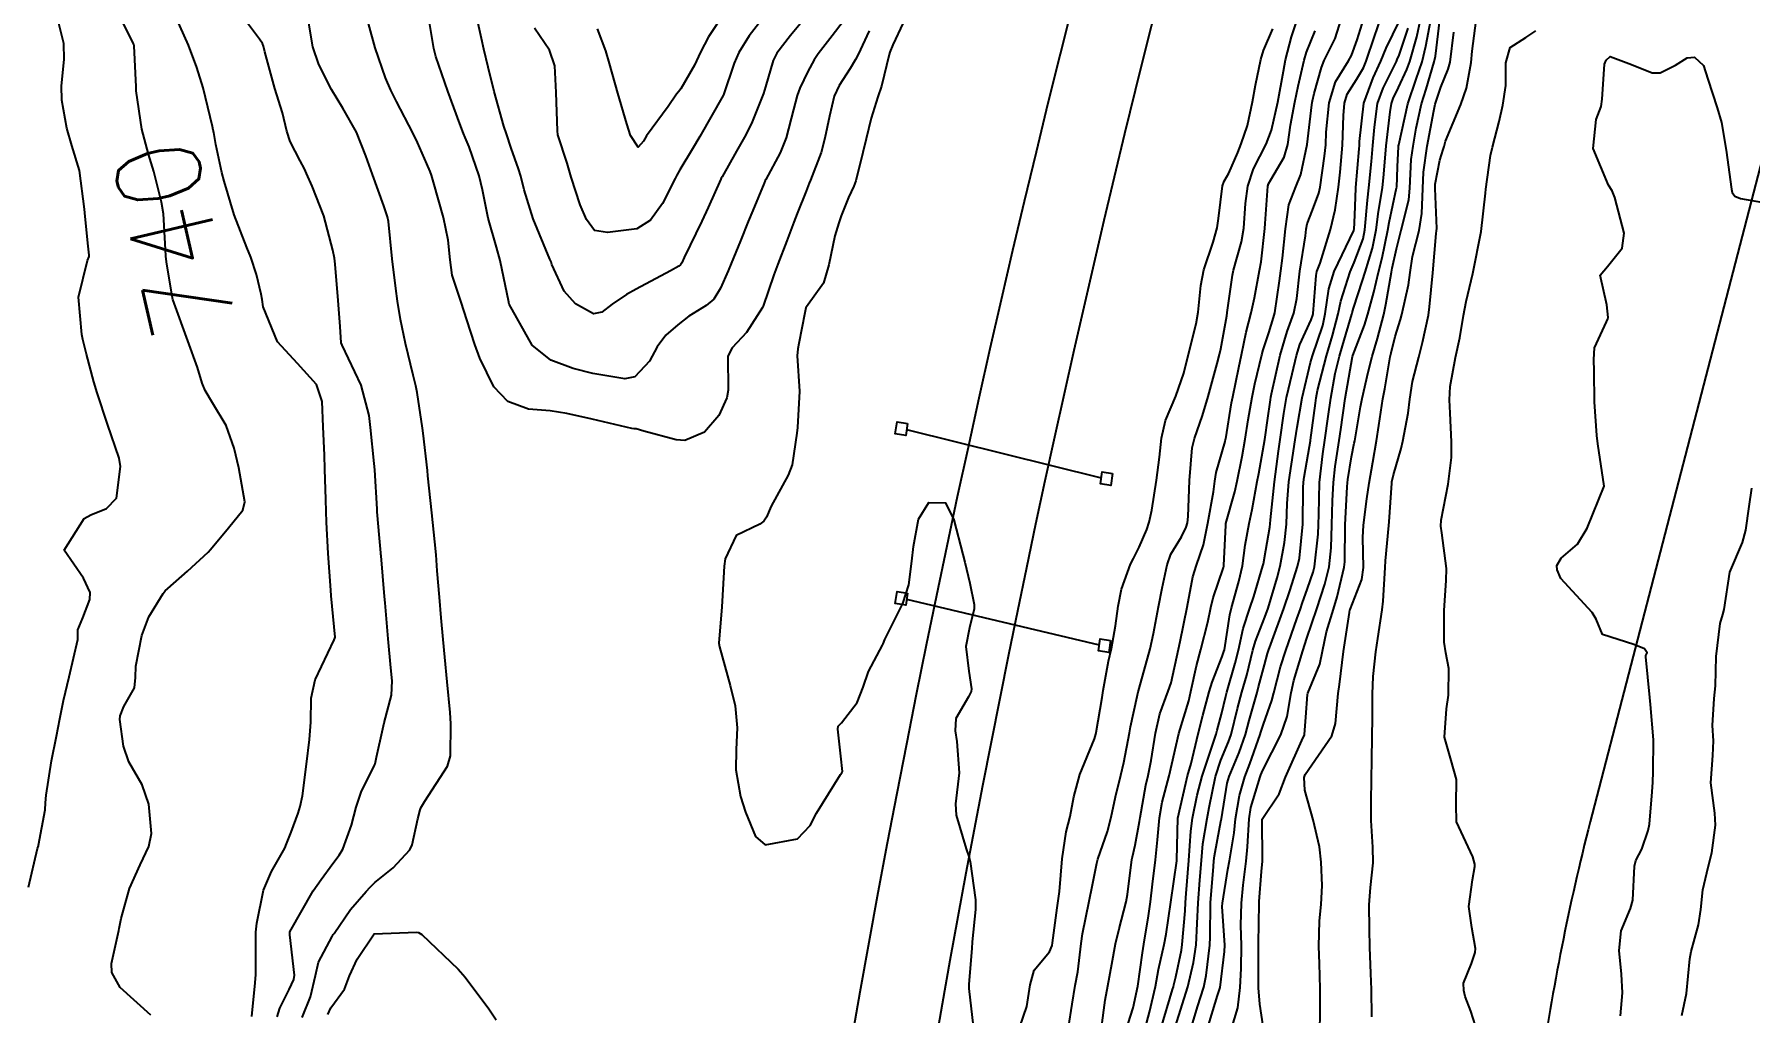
# Model space of a CAD drawing. Header units: metres. Extents: x 318500 to 325275, y 7408834 to 7428799.
# Drawn here: x 319925.1 to 320006.4, y 7411658 to 7411704.4 of the extents above; entities that cross this region are included whole.
import ezdxf
from ezdxf.enums import TextEntityAlignment as Align

# ---------------------------------------------------------------- set-up
doc = ezdxf.new("R2010")
doc.units = ezdxf.units.M
doc.header["$MEASUREMENT"] = 0
for name, color, linetype in [('Cotas', 45, 'Continuous'), ('Curvas de Nivel 1m', 11, 'Continuous'), ('Curvas de Nivel 5m', 15, 'Continuous'), ('Linha Férrea', 20, 'Continuous'), ('Pórticos', 45, 'Continuous'), ('Vias Secundárias', 230, 'Continuous')]:
    doc.layers.add(name, color=color, linetype=linetype)
doc.styles.add('Style-STANDARD', font='STANDARD.shx')

msp = doc.modelspace()

# ---------------------------------------------------------------- linework, layer by layer
at = {"layer": 'Curvas de Nivel 1m', "flags": 128}
for points, elevation in [([(319924.797, 7411663.986), (319925.228, 7411665.817), (319925.263, 7411665.946), (319925.269, 7411665.979), (319925.578, 7411667.652), (319925.604, 7411667.975), (319925.627, 7411668.338), (319925.88, 7411669.971), (319926.123, 7411671.142), (319926.285, 7411671.965), (319926.455, 7411672.831), (319926.715, 7411673.959), (319927.129, 7411675.725), (319927.14, 7411675.953), (319927.137, 7411676.18), (319927.372, 7411676.75), (319927.706, 7411677.626), (319927.719, 7411677.947), (319927.4, 7411678.636), (319926.486, 7411679.964), (319927.435, 7411681.455), (319927.75, 7411681.633), (319928.484, 7411681.94), (319928.958, 7411682.424), (319929.155, 7411683.933), (319929.091, 7411684.318), (319928.545, 7411685.94), (319928.042, 7411687.417), (319927.888, 7411687.946), (319927.539, 7411689.246), (319927.372, 7411689.953), (319927.322, 7411690.185), (319927.166, 7411691.956), (319927.597, 7411693.692), (319927.671, 7411693.877), (319927.676, 7411693.949), (319927.608, 7411694.516), (319927.469, 7411695.952), (319927.456, 7411696.129), (319927.208, 7411697.957), (319926.85, 7411699.14), (319926.615, 7411699.966), (319926.382, 7411701.287), (319926.351, 7411701.974), (319926.484, 7411703.217), (319926.472, 7411703.973), (319926.044, 7411705.69)], 739), ([(319935.381, 7411657.846), (319935.537, 7411659.451), (319935.563, 7411659.844), (319935.571, 7411661.448), (319935.572, 7411661.844), (319935.621, 7411662.28), (319935.938, 7411663.839), (319936.317, 7411664.73), (319936.939, 7411665.824), (319937.027, 7411666.029), (319937.242, 7411666.593), (319937.58, 7411667.49), (319937.671, 7411667.814), (319937.772, 7411668.319), (319937.968, 7411669.81), (319938.117, 7411670.988), (319938.172, 7411671.807), (319938.189, 7411672.945), (319938.373, 7411673.805), (319939.275, 7411675.707), (319939.316, 7411675.791), (319939.322, 7411675.829), (319939.145, 7411677.794), (319939.124, 7411678.065), (319938.993, 7411679.796), (319938.922, 7411681.285), (319938.904, 7411681.798), (319938.879, 7411682.368), (319938.841, 7411683.799), (319938.821, 7411684.459), (319938.762, 7411685.801), (319938.713, 7411687.003), (319938.435, 7411687.806), (319937.535, 7411688.805), (319936.598, 7411689.834), (319935.917, 7411691.503), (319935.864, 7411691.846), (319935.826, 7411692.09), (319935.592, 7411693.021), (319935.332, 7411693.853), (319935.149, 7411694.313), (319934.539, 7411695.861), (319934.062, 7411697.457), (319933.952, 7411697.867), (319933.673, 7411699.187), (319933.573, 7411699.765), (319933.552, 7411699.872), (319933.513, 7411700.042), (319933.066, 7411701.886), (319932.777, 7411702.837), (319932.37, 7411703.894), (319931.754, 7411705.277)], 741), ([(319937.764, 7411657.81), (319938.153, 7411658.786), (319938.395, 7411659.801), (319938.531, 7411660.428), (319939.178, 7411661.643), (319939.238, 7411661.731), (319939.275, 7411661.789), (319940.047, 7411662.925), (319940.791, 7411663.774), (319940.988, 7411663.988), (319941.207, 7411664.209), (319942.073, 7411664.901), (319942.861, 7411665.746), (319942.982, 7411665.995), (319943.252, 7411667.217), (319943.35, 7411667.648), (319943.387, 7411667.738), (319943.584, 7411668.056), (319944.648, 7411669.719), (319944.795, 7411670.21), (319944.806, 7411671.718), (319944.772, 7411672.265), (319944.634, 7411673.721), (319944.523, 7411674.893), (319944.438, 7411675.724), (319944.344, 7411676.757), (319944.264, 7411677.727), (319944.163, 7411678.974), (319944.107, 7411679.73), (319944.057, 7411680.361), (319943.913, 7411681.733), (319943.722, 7411683.48), (319943.696, 7411683.737), (319943.496, 7411685.5), (319943.469, 7411685.74), (319943.209, 7411687.437), (319943.144, 7411687.746), (319943.016, 7411688.259), (319942.653, 7411689.753), (319942.423, 7411690.902), (319942.278, 7411691.76), (319942.195, 7411692.37), (319942.03, 7411693.764), (319941.851, 7411695.542), (319941.811, 7411695.767), (319941.638, 7411696.287), (319941.093, 7411697.776), (319940.786, 7411698.661), (319940.337, 7411699.783), (319939.697, 7411700.909), (319939.158, 7411701.806), (319938.557, 7411702.983), (319938.272, 7411703.815), (319937.965, 7411705.61)], 743), ([(319961.769, 7411705.405), (319960.909, 7411704.356), (319960.263, 7411703.522), (319960.084, 7411703.175), (319959.716, 7411701.927), (319959.627, 7411701.616), (319959.597, 7411701.531), (319959.051, 7411700.181), (319958.732, 7411699.54), (319958.35, 7411698.873), (319957.662, 7411697.664), (319957.62, 7411697.591), (319957.599, 7411697.551), (319956.998, 7411696.201), (319956.695, 7411695.564), (319955.868, 7411693.831), (319955.752, 7411693.578), (319955.696, 7411693.492), (319955.608, 7411693.423), (319955.225, 7411693.206), (319953.587, 7411692.33), (319953.126, 7411692.074), (319952.452, 7411691.621), (319951.96, 7411691.24), (319951.573, 7411691.17), (319950.711, 7411691.643), (319950.177, 7411692.242), (319949.598, 7411693.509), (319949.561, 7411693.622), (319949.548, 7411693.661), (319949.507, 7411693.756), (319948.708, 7411695.674), (319948.285, 7411697.046), (319948.123, 7411697.683), (319948.015, 7411698.036), (319947.673, 7411699.02), (319947.44, 7411699.692), (319947.325, 7411700.054), (319946.858, 7411701.699), (319946.576, 7411702.858), (319946.379, 7411703.71), (319946.256, 7411704.223), (319945.926, 7411705.718)], 746), ([(319959.768, 7411705.406), (319958.944, 7411704.35), (319958.454, 7411703.549), (319958.241, 7411703.043), (319957.726, 7411701.55), (319957.71, 7411701.517), (319956.604, 7411699.566), (319956.267, 7411698.985), (319955.666, 7411697.983), (319955.515, 7411697.73), (319955.438, 7411697.583), (319954.836, 7411696.399), (319954.267, 7411695.6), (319953.624, 7411695.192), (319952.226, 7411695.018), (319951.622, 7411695.116), (319951.233, 7411695.636), (319950.943, 7411696.338), (319950.517, 7411697.647), (319950.321, 7411698.305), (319949.883, 7411699.657), (319949.857, 7411699.832), (319949.807, 7411701.659), (319949.729, 7411702.918), (319949.486, 7411703.664), (319948.778, 7411704.702)], 747), ([(319957.768, 7411705.419), (319957.024, 7411704.295), (319956.637, 7411703.571), (319956.348, 7411702.953), (319955.714, 7411701.835), (319955.6, 7411701.694), (319955.508, 7411701.583), (319955.106, 7411700.991), (319954.082, 7411699.604), (319953.937, 7411699.355), (319953.682, 7411699.069), (319953.319, 7411699.614), (319953.141, 7411700.17), (319952.717, 7411701.62), (319952.335, 7411703.027), (319952.155, 7411703.634), (319951.756, 7411704.682)], 748), ([(319936.571, 7411657.828), (319936.705, 7411658.248), (319937.14, 7411659.125), (319937.362, 7411659.601), (319937.393, 7411659.816), (319937.178, 7411661.72), (319937.172, 7411661.82), (319937.18, 7411661.864), (319938.287, 7411663.804), (319938.657, 7411664.349), (319939.22, 7411665.097), (319939.519, 7411665.494), (319939.694, 7411665.785), (319940.101, 7411666.928), (319940.329, 7411667.779), (319940.562, 7411668.482), (319941.198, 7411669.771), (319941.223, 7411669.829), (319941.286, 7411670.138), (319941.58, 7411671.492), (319941.656, 7411671.765), (319942.001, 7411673.089), (319942.024, 7411673.76), (319941.966, 7411674.38), (319941.845, 7411675.763), (319941.696, 7411677.455), (319941.669, 7411677.766), (319941.505, 7411679.683), (319941.495, 7411679.769), (319941.491, 7411679.839), (319941.428, 7411680.533), (319941.325, 7411681.771), (319941.315, 7411681.898), (319941.211, 7411683.773), (319941.181, 7411684.066), (319940.998, 7411685.775), (319940.936, 7411686.346), (319940.554, 7411687.78), (319939.661, 7411689.676), (319939.618, 7411689.789), (319939.562, 7411690.565), (319939.474, 7411691.792), (319939.326, 7411693.523), (319939.293, 7411693.795), (319939.216, 7411694.186), (319938.787, 7411695.803), (319938.242, 7411697.221), (319937.975, 7411697.815), (319937.878, 7411698.033), (319937.666, 7411698.423), (319937.187, 7411699.339), (319937.04, 7411699.83), (319936.826, 7411700.7), (319936.476, 7411701.839), (319935.992, 7411703.591), (319935.925, 7411703.847), (319935.876, 7411703.982), (319935.743, 7411704.184), (319935.026, 7411705.134)], 742), ([(319964.636, 7411704.587), (319964.115, 7411703.466), (319963.988, 7411703.216), (319963.73, 7411702.794), (319963.204, 7411701.992), (319962.977, 7411701.481), (319962.747, 7411700.531), (319962.532, 7411699.487), (319962.354, 7411698.815), (319961.85, 7411697.497), (319961.793, 7411697.363), (319961.652, 7411696.985), (319961.228, 7411695.914), (319961.068, 7411695.508), (319960.731, 7411694.623), (319960.307, 7411693.52), (319960.113, 7411693.011), (319959.603, 7411691.53), (319959.596, 7411691.514), (319959.579, 7411691.47), (319958.824, 7411690.275), (319958.137, 7411689.544), (319957.941, 7411689.151), (319957.956, 7411687.546), (319957.888, 7411687.183), (319957.512, 7411686.343), (319956.824, 7411685.56), (319955.905, 7411685.163), (319955.494, 7411685.19), (319953.96, 7411685.603), (319953.597, 7411685.705), (319953.501, 7411685.71), (319953.386, 7411685.726), (319951.505, 7411686.17), (319950.304, 7411686.444), (319949.509, 7411686.558), (319948.486, 7411686.651), (319947.513, 7411687.003), (319946.847, 7411687.697), (319946.181, 7411689.063), (319945.944, 7411689.706), (319945.568, 7411690.88), (319945.295, 7411691.714), (319944.874, 7411693.002), (319944.769, 7411693.722), (319944.683, 7411694.655), (319944.454, 7411695.728), (319943.986, 7411697.404), (319943.891, 7411697.737), (319943.831, 7411697.907), (319943.665, 7411698.282), (319943.222, 7411699.293), (319943.01, 7411699.75), (319942.229, 7411701.235), (319941.962, 7411701.766), (319941.719, 7411702.357), (319941.221, 7411703.778), (319940.901, 7411704.932)], 744), ([(319966.247, 7411704.959), (319965.747, 7411703.917), (319965.616, 7411703.577), (319965.584, 7411703.452), (319965.213, 7411701.96), (319965.049, 7411701.457), (319964.725, 7411700.435), (319964.483, 7411699.462), (319964.339, 7411698.805), (319964.005, 7411697.467), (319963.908, 7411697.216), (319963.648, 7411696.68), (319963.307, 7411695.803), (319963.193, 7411695.477), (319963.002, 7411694.858), (319962.725, 7411693.483), (319962.468, 7411692.616), (319961.663, 7411691.499), (319961.626, 7411691.452), (319961.576, 7411691.215), (319961.296, 7411689.762), (319961.246, 7411689.505), (319961.22, 7411689.178), (319961.33, 7411687.503), (319961.236, 7411685.772), (319961.204, 7411685.504), (319960.978, 7411684.007), (319960.795, 7411683.51), (319959.983, 7411682.05), (319959.76, 7411681.525), (319959.648, 7411681.326), (319959.445, 7411681.197), (319958.325, 7411680.647), (319957.811, 7411679.546), (319957.766, 7411679.195), (319957.662, 7411677.547), (319957.656, 7411677.278), (319957.511, 7411675.548), (319957.537, 7411675.37), (319958.047, 7411673.543), (319958.288, 7411672.578), (319958.376, 7411671.539), (319958.326, 7411670.509), (319958.306, 7411669.54), (319958.529, 7411668.276), (319958.775, 7411667.535), (319959.243, 7411666.376), (319959.707, 7411665.993), (319961.242, 7411666.267), (319961.831, 7411666.912), (319962.14, 7411667.487), (319963.279, 7411669.324), (319963.344, 7411669.405), (319963.365, 7411669.469), (319963.291, 7411670.196), (319963.142, 7411671.473), (319963.17, 7411671.614), (319963.315, 7411671.775), (319964.059, 7411672.733), (319964.346, 7411673.46), (319964.608, 7411674.201), (319965.262, 7411675.451), (319965.298, 7411675.524), (319965.373, 7411675.72), (319966.225, 7411677.437), (319966.518, 7411678.319), (319966.662, 7411679.431), (319966.726, 7411680.135), (319966.968, 7411681.427), (319967.458, 7411682.222), (319968.25, 7411682.2), (319968.652, 7411681.402), (319969.068, 7411679.753), (319969.162, 7411679.394), (319969.405, 7411678.394), (319969.602, 7411677.388), (319969.602, 7411677.174), (319969.379, 7411676.272), (319969.216, 7411675.392), (319969.352, 7411674.216), (319969.477, 7411673.389), (319969.465, 7411673.262), (319969.334, 7411673.001), (319968.741, 7411671.976), (319968.702, 7411671.399), (319968.787, 7411670.88), (319968.902, 7411669.396), (319968.731, 7411667.935), (319968.749, 7411667.398), (319969.236, 7411665.806), (319969.377, 7411665.389), (319969.42, 7411665.196), (319969.678, 7411663.385), (319969.668, 7411662.92), (319969.519, 7411661.387), (319969.49, 7411661.072), (319969.353, 7411659.388), (319969.355, 7411659.181), (319969.565, 7411657.386)], 743), ([(319971.777, 7411657.36), (319972.105, 7411658.321), (319972.268, 7411659.353), (319972.457, 7411660.054), (319973.174, 7411660.913), (319973.298, 7411661.218), (319973.315, 7411661.338), (319973.537, 7411663.003), (319973.588, 7411663.334), (319973.654, 7411663.773), (319973.771, 7411665.332), (319973.974, 7411666.604), (319974.151, 7411667.327), (319974.335, 7411668.263), (319974.62, 7411669.32), (319975.307, 7411671.011), (319975.376, 7411671.243), (319975.39, 7411671.309), (319975.671, 7411672.97), (319975.725, 7411673.306), (319975.975, 7411674.69), (319976.109, 7411675.303), (319976.308, 7411676.373), (319976.425, 7411677.3), (319976.584, 7411678.116), (319977.012, 7411679.294), (319977.151, 7411679.566), (319977.432, 7411680.103), (319977.788, 7411680.942), (319977.902, 7411681.283), (319978.024, 7411681.85), (319978.255, 7411683.278), (319978.387, 7411684.376), (319978.479, 7411685.275), (319978.68, 7411686.104), (319979.158, 7411687.266), (319979.541, 7411688.348), (319979.771, 7411689.257), (319980.13, 7411690.693), (319980.221, 7411691.25), (319980.343, 7411692.505), (319980.496, 7411693.247), (319980.939, 7411694.556), (319981.121, 7411695.238), (319981.185, 7411695.689), (319981.378, 7411697.234), (319981.449, 7411697.448), (319981.669, 7411697.84), (319982.096, 7411698.814), (319982.267, 7411699.224), (319982.562, 7411700.085), (319982.794, 7411701.219), (319982.932, 7411702.008), (319983.197, 7411703.215), (319983.32, 7411703.643), (319983.762, 7411704.671)], 743), ([(319974.082, 7411657.326), (319974.25, 7411658.432), (319974.399, 7411659.321), (319974.515, 7411659.964), (319974.672, 7411661.318), (319974.741, 7411661.763), (319975.061, 7411663.312), (319975.218, 7411664.085), (319975.414, 7411665.123), (319975.464, 7411665.308), (319975.926, 7411666.627), (319976.107, 7411667.302), (319976.304, 7411668.271), (319976.556, 7411669.297), (319976.694, 7411669.898), (319976.961, 7411671.293), (319977.019, 7411671.588), (319977.336, 7411673.019), (319977.384, 7411673.244), (319977.395, 7411673.289), (319977.824, 7411674.822), (319977.946, 7411675.281), (319978.104, 7411676.006), (319978.345, 7411677.276), (319978.522, 7411678.155), (319978.75, 7411679.27), (319978.932, 7411679.762), (319979.44, 7411680.589), (319979.66, 7411681.043), (319979.712, 7411681.256), (319979.746, 7411681.548), (319979.805, 7411683.255), (319979.935, 7411684.812), (319980.042, 7411685.252), (319980.423, 7411686.339), (319980.69, 7411687.243), (319981.124, 7411688.814), (319981.232, 7411689.235), (319981.29, 7411689.498), (319981.578, 7411691.073), (319981.597, 7411691.212), (319981.603, 7411691.23), (319981.843, 7411692.991), (319981.897, 7411693.227), (319982.273, 7411694.574), (319982.38, 7411695.223), (319982.468, 7411696.402), (319982.574, 7411697.221), (319982.852, 7411698.039), (319983.448, 7411699.212), (319983.697, 7411699.868), (319983.999, 7411701.206), (319984.265, 7411702.669), (319984.369, 7411703.201), (319984.65, 7411704.303), (319984.946, 7411705.192)], 744), ([(319976.907, 7411657.517), (319977.14, 7411658.264), (319977.361, 7411659.287), (319977.588, 7411660.87), (319977.651, 7411661.283), (319977.865, 7411662.615), (319977.961, 7411663.279), (319978.066, 7411664.125), (319978.198, 7411665.275), (319978.3, 7411666.218), (319978.395, 7411667.273), (319978.524, 7411668.019), (319978.854, 7411669.267), (319979.31, 7411671.26), (319979.774, 7411672.813), (319979.88, 7411673.252), (319980.137, 7411674.47), (319980.351, 7411675.245), (319980.688, 7411676.545), (319980.826, 7411677.238), (319980.938, 7411677.696), (319981.419, 7411679.134), (319981.442, 7411679.207), (319981.444, 7411679.23), (319981.529, 7411681.149), (319981.539, 7411681.229), (319981.967, 7411682.723), (319982.078, 7411683.224), (319982.303, 7411684.407), (319982.451, 7411685.22), (319982.599, 7411686.133), (319982.785, 7411687.217), (319982.912, 7411687.841), (319983.241, 7411689.213), (319983.306, 7411689.46), (319983.566, 7411690.259), (319983.798, 7411690.986), (319983.852, 7411691.206), (319984.083, 7411692.723), (319984.141, 7411693.202), (319984.222, 7411693.807), (319984.359, 7411695.199), (319984.519, 7411696.325), (319984.845, 7411697.192), (319985.089, 7411697.769), (319985.394, 7411699.184), (319985.603, 7411701.076), (319985.62, 7411701.181), (319985.636, 7411701.256), (319985.716, 7411701.607), (319986.063, 7411702.847), (319986.2, 7411703.173), (319986.71, 7411704.211), (319987.016, 7411705.161)], 746), ([(319977.711, 7411657.281), (319977.923, 7411658.063), (319978.196, 7411659.274), (319978.35, 7411660.084), (319978.615, 7411661.268), (319978.707, 7411661.748), (319978.92, 7411663.264), (319979.207, 7411665.238), (319979.21, 7411665.26), (319979.211, 7411665.279), (319979.26, 7411667.26), (319979.634, 7411668.906), (319979.724, 7411669.253), (319979.894, 7411669.849), (319980.222, 7411671.246), (319980.447, 7411672.119), (319980.743, 7411673.239), (319980.88, 7411673.704), (319981.365, 7411674.918), (319981.446, 7411675.152), (319981.463, 7411675.229), (319981.727, 7411676.886), (319981.804, 7411677.226), (319982.157, 7411678.474), (319982.318, 7411679.221), (319982.455, 7411680.2), (319982.636, 7411681.218), (319982.787, 7411681.886), (319983.021, 7411683.214), (319983.092, 7411683.598), (319983.38, 7411685.211), (319983.397, 7411685.316), (319983.513, 7411686.106), (319983.644, 7411687.092), (319983.664, 7411687.208), (319983.701, 7411687.376), (319984.109, 7411689.202), (319984.441, 7411690.323), (319984.749, 7411691.192), (319984.897, 7411691.884), (319985.044, 7411693.188), (319985.305, 7411694.863), (319985.344, 7411695.184), (319985.392, 7411695.426), (319985.643, 7411696.079), (319985.941, 7411696.89), (319986.001, 7411697.175), (319986.215, 7411698.639), (319986.269, 7411699.171), (319986.295, 7411699.77), (319986.425, 7411701.169), (319986.725, 7411702.165), (319987.339, 7411703.156), (319987.488, 7411703.409), (319987.755, 7411704.157), (319987.994, 7411704.92)], 747), ([(319978.455, 7411657.27), (319979.012, 7411659.126), (319979.047, 7411659.262), (319979.065, 7411659.347), (319979.157, 7411659.73), (319979.431, 7411661.002), (319979.467, 7411661.256), (319979.599, 7411662.859), (319979.621, 7411663.254), (319979.65, 7411663.689), (319979.777, 7411665.252), (319979.868, 7411666.634), (319979.955, 7411667.25), (319980.183, 7411668.34), (319980.412, 7411669.243), (319980.969, 7411670.897), (319981.071, 7411671.234), (319981.12, 7411671.426), (319981.324, 7411672.182), (319981.531, 7411673.034), (319981.584, 7411673.228), (319981.984, 7411674.6), (319982.129, 7411675.222), (319982.359, 7411676.242), (319982.677, 7411677.217), (319982.858, 7411677.755), (319983.293, 7411679.211), (319983.32, 7411679.313), (319983.431, 7411679.958), (319983.613, 7411681.042), (319983.628, 7411681.207), (319983.644, 7411681.399), (319983.84, 7411683.204), (319984.034, 7411684.66), (319984.113, 7411685.201), (319984.282, 7411686.435), (319984.414, 7411687.197), (319984.672, 7411688.324), (319984.875, 7411689.19), (319985.042, 7411689.704), (319985.575, 7411690.878), (319985.663, 7411691.095), (319985.677, 7411691.179), (319985.807, 7411692.977), (319985.853, 7411693.176), (319986.01, 7411693.57), (319986.493, 7411695.167), (319986.719, 7411696.089), (319986.87, 7411697.162), (319986.949, 7411697.883), (319987.06, 7411699.159), (319987.105, 7411700.56), (319987.153, 7411701.158), (319987.289, 7411701.583), (319987.727, 7411702.277), (319988.056, 7411702.826), (319988.189, 7411703.146), (319988.582, 7411704.317), (319988.862, 7411705.139)], 748), ([(319979.131, 7411657.348), (319979.74, 7411659.251), (319980.008, 7411660.406), (319980.122, 7411661.246), (319980.183, 7411662.258), (319980.215, 7411663.245), (319980.296, 7411664.319), (319980.374, 7411665.243), (319980.447, 7411666.037), (319980.646, 7411667.239), (319980.745, 7411667.761), (319981.046, 7411669.234), (319981.298, 7411670), (319981.665, 7411670.868), (319981.786, 7411671.225), (319982.094, 7411672.456), (319982.299, 7411673.22), (319982.532, 7411674.038), (319982.819, 7411675.216), (319982.942, 7411675.647), (319983.386, 7411676.78), (319983.544, 7411677.208), (319983.961, 7411678.652), (319984.107, 7411679.2), (319984.318, 7411680.316), (319984.402, 7411681.196), (319984.444, 7411682.179), (319984.523, 7411683.194), (319984.643, 7411684.032), (319984.825, 7411685.19), (319984.915, 7411685.783), (319985.156, 7411687.186), (319985.547, 7411688.849), (319985.644, 7411689.179), (319986.125, 7411690.618), (319986.248, 7411691.17), (319986.421, 7411692.344), (319986.667, 7411693.164), (319987.595, 7411695.116), (319987.606, 7411695.15), (319987.612, 7411695.168), (319987.64, 7411695.836), (319987.687, 7411697.122), (319987.692, 7411697.15), (319987.848, 7411698.988), (319987.863, 7411699.148), (319987.874, 7411699.33), (319988.076, 7411701.146), (319988.521, 7411702.349), (319988.881, 7411703.139), (319989.133, 7411703.752), (319989.769, 7411705.059)], 749), ([(319980.652, 7411657.237), (319981.146, 7411658.84), (319981.241, 7411659.137), (319981.262, 7411659.229), (319981.474, 7411660.929), (319981.481, 7411661.227), (319981.363, 7411663.073), (319981.372, 7411663.228), (319981.633, 7411664.819), (319981.702, 7411665.225), (319981.921, 7411666.552), (319981.999, 7411667.223), (319982.175, 7411668.322), (319982.442, 7411669.218), (319982.677, 7411669.836), (319983.159, 7411671.212), (319983.197, 7411671.326), (319983.318, 7411671.715), (319983.709, 7411672.83), (319983.81, 7411673.203), (319984.132, 7411674.425), (319984.376, 7411675.195), (319984.897, 7411676.7), (319985.068, 7411677.185), (319985.152, 7411677.425), (319985.404, 7411678.144), (319985.669, 7411678.923), (319985.728, 7411679.175), (319985.905, 7411680.712), (319985.931, 7411681.173), (319985.936, 7411681.654), (319985.974, 7411683.172), (319986.128, 7411684.533), (319986.225, 7411685.169), (319986.38, 7411686.304), (319986.503, 7411687.165), (319986.72, 7411688.34), (319986.919, 7411689.159), (319987.063, 7411689.652), (319987.499, 7411691.151), (319987.518, 7411691.214), (319987.584, 7411691.43), (319988.004, 7411692.746), (319988.129, 7411693.145), (319988.485, 7411694.278), (319988.658, 7411695.14), (319988.767, 7411696.015), (319988.952, 7411697.137), (319989.028, 7411697.778), (319989.138, 7411699.136), (319989.315, 7411700.743), (319989.378, 7411701.133), (319989.468, 7411701.378), (319989.721, 7411701.89), (319990.109, 7411702.75), (319990.247, 7411703.122), (319990.583, 7411704.292), (319990.762, 7411705.115)], 751), ([(319981.792, 7411657.223), (319982.104, 7411658.257), (319982.214, 7411659.219), (319982.255, 7411660.128), (319982.27, 7411661.219), (319982.239, 7411662.175), (319982.273, 7411663.219), (319982.359, 7411664.078), (319982.494, 7411665.217), (319982.559, 7411665.898), (319982.643, 7411667.216), (319982.726, 7411667.758), (319983.167, 7411669.211), (319983.2, 7411669.302), (319983.293, 7411669.523), (319984.139, 7411671.198), (319984.439, 7411672.078), (319984.623, 7411673.191), (319984.754, 7411673.784), (319985.18, 7411675.183), (319985.376, 7411675.779), (319985.853, 7411677.173), (319986.232, 7411678.344), (319986.425, 7411679.165), (319986.523, 7411680.074), (319986.56, 7411681.163), (319986.593, 7411682.295), (319986.632, 7411683.163), (319986.717, 7411683.926), (319986.908, 7411685.159), (319986.98, 7411685.686), (319987.187, 7411687.155), (319987.536, 7411689.136), (319987.551, 7411689.19), (319988.098, 7411690.619), (319988.269, 7411691.143), (319988.546, 7411692.19), (319988.776, 7411693.138), (319988.941, 7411693.812), (319989.205, 7411695.134), (319989.27, 7411695.5), (319989.625, 7411697.13), (319989.631, 7411697.16), (319989.675, 7411698.13), (319989.719, 7411699.1), (319989.724, 7411699.129), (319989.729, 7411699.168), (319990.166, 7411701.123), (319990.555, 7411702.29), (319990.835, 7411703.114), (319991.009, 7411703.853), (319991.245, 7411705.108)], 752), ([(319983.31, 7411657.386), (319983.142, 7411658.431), (319983.085, 7411659.211), (319983.083, 7411659.279), (319983.082, 7411661.211), (319983.079, 7411661.313), (319983.112, 7411663.211), (319983.119, 7411663.303), (319983.225, 7411664.728), (319983.278, 7411665.209), (319983.277, 7411665.256), (319983.26, 7411667.21), (319984.064, 7411668.412), (319984.364, 7411669.194), (319985.197, 7411671.07), (319985.254, 7411671.181), (319985.268, 7411671.224), (319985.323, 7411672.044), (319985.406, 7411673.112), (319985.426, 7411673.179), (319985.981, 7411674.55), (319986.116, 7411675.169), (319986.299, 7411676.086), (319986.632, 7411677.161), (319986.809, 7411677.748), (319987.148, 7411679.154), (319987.172, 7411679.405), (319987.191, 7411681.154), (319987.278, 7411682.963), (319987.292, 7411683.153), (319987.309, 7411683.316), (319987.488, 7411684.377), (319987.619, 7411685.027), (319987.643, 7411685.149), (319987.914, 7411686.756), (319987.994, 7411687.145), (319988.283, 7411688.402), (319988.47, 7411689.141), (319988.714, 7411689.987), (319989.021, 7411691.136), (319989.119, 7411691.603), (319989.381, 7411693.132), (319989.419, 7411693.325), (319989.621, 7411694.252), (319989.847, 7411695.127), (319990.202, 7411696.572), (319990.257, 7411697.121), (319990.32, 7411698.481), (319990.404, 7411699.119), (319990.552, 7411699.97), (319990.811, 7411701.113), (319991.023, 7411701.808), (319991.408, 7411703.105), (319991.462, 7411703.387), (319991.667, 7411705.102)], 753), ([(319985.986, 7411657.167), (319986.003, 7411658.031), (319986.003, 7411659.167), (319985.967, 7411660.369), (319985.947, 7411661.169), (319985.979, 7411662.388), (319986.046, 7411663.167), (319986.106, 7411664.054), (319986.055, 7411665.168), (319985.965, 7411665.893), (319985.676, 7411667.174), (319985.281, 7411668.587), (319985.242, 7411669.181), (319985.291, 7411669.327), (319986.55, 7411671.161), (319986.737, 7411671.741), (319986.856, 7411673.157), (319986.913, 7411673.59), (319987.104, 7411675.154), (319987.388, 7411676.997), (319987.415, 7411677.124), (319987.426, 7411677.15), (319987.98, 7411678.576), (319988.05, 7411679.144), (319988.025, 7411680.56), (319988.059, 7411681.144), (319988.215, 7411682.39), (319988.32, 7411683.142), (319988.496, 7411684.128), (319988.674, 7411685.138), (319988.785, 7411685.863), (319988.981, 7411687.135), (319989.062, 7411687.607), (319989.326, 7411689.132), (319989.363, 7411689.322), (319989.564, 7411690.085), (319989.812, 7411690.891), (319989.879, 7411691.126), (319990.188, 7411692.535), (319990.27, 7411693.12), (319990.378, 7411693.879), (319990.689, 7411695.114), (319990.829, 7411695.925), (319990.862, 7411697.112), (319990.902, 7411697.881), (319991.081, 7411699.109), (319991.385, 7411700.783), (319991.458, 7411701.104), (319991.515, 7411701.301), (319991.722, 7411701.911), (319992.073, 7411702.757), (319992.162, 7411703.094), (319992.336, 7411704.516)], 754), ([(319993.473, 7411657.067), (319993.14, 7411658.097), (319992.88, 7411658.806), (319992.808, 7411659.075), (319992.803, 7411659.428), (319993.169, 7411660.367), (319993.356, 7411660.89), (319993.367, 7411661.068), (319993.195, 7411662.074), (319993.055, 7411663.072), (319993.223, 7411664.337), (319993.335, 7411664.963), (319993.337, 7411665.069), (319993.235, 7411665.418), (319992.461, 7411667.082), (319992.455, 7411667.899), (319992.466, 7411669.082), (319992.204, 7411669.991), (319991.9, 7411671.091), (319991.985, 7411672.436), (319992.082, 7411673.089), (319992.102, 7411674.345), (319991.963, 7411675.091), (319991.884, 7411675.602), (319991.876, 7411677.093), (319991.978, 7411678.526), (319991.985, 7411679.092), (319991.762, 7411680.778), (319991.715, 7411681.096), (319991.736, 7411681.379), (319992.066, 7411683.091), (319992.224, 7411684.354), (319992.226, 7411685.089), (319992.163, 7411686.448), (319992.139, 7411687.091), (319992.16, 7411687.715), (319992.412, 7411689.087), (319992.615, 7411690.033), (319992.794, 7411691.082), (319992.924, 7411691.746), (319993.245, 7411693.075), (319993.63, 7411695.07), (319993.835, 7411696.891), (319993.856, 7411697.068), (319994.079, 7411698.671), (319994.168, 7411699.065), (319994.479, 7411700.286), (319994.66, 7411701.061), (319994.795, 7411701.989), (319994.808, 7411703.059), (319995.012, 7411703.796), (319995.758, 7411704.26), (319996.222, 7411704.584)], 756), ([(320000.234, 7411657.884), (320000.334, 7411658.978), (320000.29, 7411659.851), (320000.173, 7411660.98), (320000.265, 7411661.909), (320000.713, 7411662.975), (320000.828, 7411663.359), (320000.902, 7411664.973), (320000.959, 7411665.248), (320001.242, 7411665.79), (320001.553, 7411666.669), (320001.61, 7411666.965), (320001.738, 7411668.508), (320001.762, 7411668.963), (320001.79, 7411669.457), (320001.799, 7411670.963), (320001.665, 7411672.635), (320001.627, 7411672.966), (320001.429, 7411674.909), (320001.438, 7411674.969), (320001.492, 7411675.089), (320001.373, 7411675.284), (320000.871, 7411675.479), (319999.38, 7411675.955), (319999.078, 7411676.685), (319998.894, 7411676.997), (319997.414, 7411678.621), (319997.231, 7411679.023), (319997.22, 7411679.226), (319997.429, 7411679.587), (319998.203, 7411680.245), (319998.655, 7411681.002), (319999.47, 7411682.99), (319999.155, 7411684.995), (319999.108, 7411685.393), (319999.004, 7411686.998), (319998.991, 7411688.445), (319998.966, 7411688.999), (319999.003, 7411689.553), (319999.577, 7411690.777), (319999.637, 7411690.931), (319999.646, 7411690.989), (319999.589, 7411691.597), (319999.276, 7411692.995), (319999.614, 7411693.407), (320000.322, 7411694.284), (320000.406, 7411694.982), (319999.969, 7411696.673), (319999.838, 7411696.988), (319999.664, 7411697.267), (319998.94, 7411699.001), (319999.087, 7411700.382), (319999.314, 7411700.996), (319999.375, 7411701.335), (319999.484, 7411702.994), (319999.553, 7411703.183), (319999.746, 7411703.369), (320000.763, 7411702.98), (320001.734, 7411702.586), (320002.112, 7411702.587), (320002.839, 7411702.954), (320003.39, 7411703.3), (320003.746, 7411703.34), (320004.174, 7411702.933), (320004.368, 7411702.292), (320004.823, 7411700.923), (320005.018, 7411700.235), (320005.24, 7411698.917), (320005.502, 7411697.073), (320005.525, 7411696.912), (320005.657, 7411696.736), (320005.93, 7411696.633), (320007.652, 7411696.339)], 757), ([(320003.14, 7411657.891), (320003.369, 7411658.937), (320003.528, 7411660.581), (320003.587, 7411660.934), (320003.938, 7411662.19), (320004.049, 7411662.927), (320004.143, 7411663.85), (320004.391, 7411664.923), (320004.558, 7411665.602), (320004.744, 7411666.918), (320004.702, 7411667.485), (320004.511, 7411668.922), (320004.611, 7411670.228), (320004.641, 7411670.92), (320004.594, 7411671.647), (320004.682, 7411672.92), (320004.744, 7411673.525), (320004.768, 7411674.919), (320004.953, 7411676.484), (320005.093, 7411676.914), (320005.156, 7411677.151), (320005.42, 7411678.91), (320006.019, 7411680.327), (320006.169, 7411680.903), (320006.332, 7411682.03), (320006.46, 7411682.9)], 758), ([(319938.973, 7411657.942), (319939.127, 7411658.263), (319939.776, 7411659.148), (319940.005, 7411659.781), (319940.368, 7411660.572), (319941.18, 7411661.77), (319943.181, 7411661.848), (319943.271, 7411661.829), (319943.428, 7411661.736), (319945.156, 7411660.098), (319945.484, 7411659.707), (319946.604, 7411658.219), (319946.949, 7411657.692)], 744)]:
    msp.add_lwpolyline(points, dxfattribs=dict(at, elevation=elevation))
at = {"layer": 'Curvas de Nivel 5m', "flags": 128}
for points, elevation in [([(319930.596, 7411657.908), (319929.139, 7411659.222), (319928.738, 7411659.934), (319928.726, 7411660.365), (319929.072, 7411661.931), (319929.091, 7411662.021), (319929.186, 7411662.501), (319929.575, 7411663.924), (319930.087, 7411665.047), (319930.499, 7411665.911), (319930.616, 7411666.533), (319930.503, 7411667.911), (319930.179, 7411668.826), (319929.548, 7411669.926), (319929.291, 7411670.668), (319929.117, 7411671.932), (319929.133, 7411672.112), (319929.319, 7411672.544), (319929.818, 7411673.437), (319929.867, 7411673.922), (319929.877, 7411674.454), (319930.16, 7411675.918), (319930.495, 7411676.792), (319931.176, 7411677.903), (319931.269, 7411678.024), (319931.394, 7411678.149), (319932.322, 7411678.97), (319933.302, 7411679.872), (319933.421, 7411679.998), (319934.28, 7411681.013), (319934.949, 7411681.855), (319935.051, 7411682.249), (319934.765, 7411683.857), (319934.545, 7411684.798), (319934.169, 7411685.863), (319933.511, 7411686.943), (319933.164, 7411687.523), (319933.031, 7411687.877), (319932.796, 7411688.616), (319932.342, 7411689.888), (319931.642, 7411691.836), (319931.62, 7411691.899), (319931.613, 7411691.932), (319931.582, 7411692.1), (319931.327, 7411693.633), (319931.297, 7411693.905), (319931.29, 7411694.22), (319931.188, 7411695.907), (319931.094, 7411696.452), (319930.73, 7411697.914), (319930.487, 7411698.736), (319930.168, 7411699.923), (319929.903, 7411701.731), (319929.89, 7411701.927), (319929.799, 7411703.869), (319929.79, 7411703.929), (319929.775, 7411703.964), (319929.741, 7411704.039), (319929.103, 7411705.29)], 740), ([(319963.758, 7411705.492), (319962.886, 7411704.35), (319962.211, 7411703.493), (319962.024, 7411703.208), (319961.727, 7411702.65), (319961.353, 7411701.867), (319961.22, 7411701.507), (319961.039, 7411700.845), (319960.694, 7411699.515), (319960.409, 7411698.789), (319959.731, 7411697.529), (319959.705, 7411697.484), (319959.657, 7411697.36), (319959.114, 7411696.059), (319958.901, 7411695.537), (319958.532, 7411694.629), (319958.088, 7411693.545), (319957.947, 7411693.205), (319957.592, 7411692.381), (319957.274, 7411691.866), (319956.903, 7411691.56), (319956.094, 7411691.05), (319955.566, 7411690.646), (319954.998, 7411690.148), (319954.585, 7411689.594), (319954.222, 7411688.917), (319953.529, 7411688.184), (319953.058, 7411688.083), (319951.531, 7411688.339), (319950.605, 7411688.573), (319949.54, 7411688.969), (319948.659, 7411689.673), (319947.579, 7411691.629), (319947.559, 7411691.69), (319947.553, 7411691.717), (319947.152, 7411693.694), (319946.974, 7411694.332), (319946.575, 7411695.701), (319946.305, 7411697.049), (319946.157, 7411697.705), (319945.674, 7411699.078), (319945.484, 7411699.519), (319945.405, 7411699.714), (319945.228, 7411700.175), (319944.66, 7411701.726), (319944.1, 7411703.369), (319944.007, 7411703.737), (319943.755, 7411705.265)], 745), ([(319975.64, 7411657.305), (319975.818, 7411658.629), (319975.942, 7411659.302), (319976.134, 7411660.331), (319976.313, 7411661.299), (319976.487, 7411662), (319976.815, 7411663.294), (319976.876, 7411663.631), (319977.081, 7411665.291), (319977.109, 7411665.414), (319977.24, 7411665.966), (319977.45, 7411667.094), (319977.478, 7411667.287), (319977.747, 7411668.82), (319977.851, 7411669.282), (319977.997, 7411669.98), (319978.194, 7411671.277), (319978.406, 7411672.192), (319978.808, 7411673.268), (319978.941, 7411673.671), (319979.285, 7411675.261), (319979.374, 7411675.634), (319979.708, 7411677.255), (319979.975, 7411678.688), (319980.149, 7411679.249), (319980.475, 7411680.204), (319980.683, 7411681.242), (319980.955, 7411682.728), (319981.02, 7411683.237), (319981.077, 7411683.635), (319981.498, 7411685.11), (319981.524, 7411685.205), (319981.526, 7411685.23), (319981.806, 7411686.947), (319981.859, 7411687.227), (319982.153, 7411688.615), (319982.27, 7411689.223), (319982.496, 7411690.291), (319982.735, 7411691.218), (319982.891, 7411691.917), (319983.129, 7411693.215), (319983.203, 7411693.625), (319983.388, 7411695.212), (319983.404, 7411695.441), (319983.517, 7411697.211), (319983.548, 7411697.325), (319983.665, 7411697.52), (319984.293, 7411698.589), (319984.467, 7411699.198), (319984.606, 7411700.103), (319984.806, 7411701.194), (319984.962, 7411701.95), (319985.241, 7411703.187), (319985.357, 7411703.574), (319985.761, 7411704.573)], 745), ([(319979.875, 7411657.249), (319980.199, 7411658.302), (319980.485, 7411659.24), (319980.605, 7411659.791), (319980.78, 7411661.236), (319980.794, 7411661.628), (319980.811, 7411663.236), (319980.949, 7411664.956), (319980.972, 7411665.234), (319981, 7411665.467), (319981.254, 7411666.843), (319981.317, 7411667.171), (319981.327, 7411667.229), (319981.6, 7411668.912), (319981.692, 7411669.226), (319982.164, 7411670.359), (319982.464, 7411671.218), (319982.647, 7411671.89), (319983.014, 7411673.213), (319983.084, 7411673.472), (319983.36, 7411674.516), (319983.514, 7411675.062), (319983.557, 7411675.207), (319983.663, 7411675.496), (319984.286, 7411677.197), (319984.565, 7411678.03), (319984.937, 7411679.187), (319985.029, 7411679.583), (319985.179, 7411681.184), (319985.196, 7411682.913), (319985.211, 7411683.184), (319985.244, 7411683.413), (319985.495, 7411684.877), (319985.542, 7411685.137), (319985.547, 7411685.179), (319985.78, 7411686.923), (319985.818, 7411687.176), (319985.883, 7411687.525), (319986.299, 7411689.169), (319986.589, 7411690.14), (319986.852, 7411691.161), (319986.987, 7411691.761), (319987.433, 7411693.153), (319987.614, 7411693.594), (319988.049, 7411694.723), (319988.128, 7411695.145), (319988.244, 7411696.551), (319988.306, 7411697.144), (319988.436, 7411698.385), (319988.498, 7411699.142), (319988.574, 7411700.016), (319988.726, 7411701.14), (319988.993, 7411701.865), (319989.617, 7411703.131), (319989.657, 7411703.215), (319989.744, 7411703.428), (319990.178, 7411704.709)], 750), ([(319988.446, 7411657.828), (319988.437, 7411659.137), (319988.403, 7411659.896), (319988.359, 7411661.138), (319988.346, 7411661.986), (319988.332, 7411663.139), (319988.396, 7411663.96), (319988.51, 7411665.137), (319988.507, 7411665.871), (319988.425, 7411667.138), (319988.414, 7411667.997), (319988.439, 7411669.139), (319988.447, 7411669.99), (319988.472, 7411671.138), (319988.482, 7411671.979), (319988.487, 7411673.139), (319988.517, 7411673.973), (319988.646, 7411675.137), (319988.742, 7411675.77), (319988.944, 7411677.134), (319988.994, 7411677.536), (319989.088, 7411679.133), (319989.103, 7411679.455), (319989.259, 7411681.132), (319989.277, 7411681.306), (319989.399, 7411683.131), (319989.405, 7411683.197), (319989.476, 7411683.538), (319989.84, 7411684.779), (319989.929, 7411685.124), (319990.18, 7411686.46), (319990.257, 7411687.119), (319990.382, 7411687.961), (319990.673, 7411689.113), (319990.861, 7411689.81), (319991.13, 7411691.107), (319991.191, 7411691.501), (319991.348, 7411693.104), (319991.495, 7411694.968), (319991.522, 7411695.102), (319991.531, 7411695.202), (319991.451, 7411697.103), (319991.461, 7411697.305), (319991.68, 7411698.45), (319991.839, 7411698.947), (319991.88, 7411699.097), (319991.95, 7411699.353), (319992.674, 7411701.086), (319992.946, 7411701.857), (319993.167, 7411703.079), (319993.21, 7411703.616), (319993.403, 7411705.076)], 755)]:
    msp.add_lwpolyline(points, dxfattribs=dict(at, elevation=elevation))
at = {"layer": 'Linha Férrea'}
for points in [[(320278.586, 7410637.586, 0.100983), (320172.348, 7410808.477, 0.013159), (320105.116, 7410877.284), (320077.103, 7410905.542, -0.026864), (320028.438, 7410961.98, -0.102439), (319965.896, 7411094.642, -0.053533), (319954.368, 7411181.564), (319952.78, 7411225.236, -0.009762), (319952.576, 7411330.857), (319952.634, 7411390.844), (319952.34, 7411429.828, -0.008197), (319952.807, 7411504.548, -0.011538), (319954.311, 7411568.679, -0.05682), (319977.945, 7411719.71, -0.025283), (319999.761, 7411780.131, -0.012111), (320067.92, 7411932.396)], [(320282.851, 7410638.027, 0.100687), (320180.06, 7410806.177, 0.011092), (320120.466, 7410867.672, -0.002948), (320074.601, 7410914.641, -0.012103), (320041.955, 7410951.321, -0.045686), (320001.626, 7411011.637, -0.107338), (319959.135, 7411167.149, -0.013326), (319956.166, 7411264.323), (319956.87, 7411367.641), (319956.367, 7411462.441, -0.006604), (319958.562, 7411572.592, -0.050397), (319978.275, 7411705.857, -0.036163), (320008.849, 7411791.346), (320030.524, 7411841.112, -0.005892)]]:
    msp.add_lwpolyline(points, format="xyb", dxfattribs=at)
at = {"layer": 'Pórticos'}
for points in [[(319966.454, 7411685.961), (319966.364, 7411685.39), (319965.871, 7411685.468), (319965.96, 7411686.038)], [(319976.17, 7411683.59), (319976.081, 7411683.019), (319975.587, 7411683.097), (319975.677, 7411683.667)], [(319966.453, 7411677.917), (319966.364, 7411677.346), (319965.871, 7411677.424), (319965.96, 7411677.994)], [(319976.075, 7411675.672), (319975.985, 7411675.102), (319975.492, 7411675.18), (319975.582, 7411675.75)]]:
    msp.add_lwpolyline(points, close=True, dxfattribs=at)
for points in [[(319966.409, 7411685.676), (319975.632, 7411683.382)], [(319966.409, 7411677.632), (319975.537, 7411675.465)]]:
    msp.add_lwpolyline(points, dxfattribs=at)
at = {"layer": 'Vias Secundárias'}
msp.add_lwpolyline([(320271.411, 7411916.688), (320239.697, 7411912.636), (320195.405, 7411911.257), (320178.619, 7411911.239), (320162.767, 7411908.62), (320132.203, 7411898.14), (320097.261, 7411881.706, 0.177713), (320089.614, 7411873.967, -0.002099), (320068.235, 7411827.578, -0.021878), (320043.341, 7411779.74, 0.044706), (320017.335, 7411723.66), (320009.226, 7411707.276), (319998.89, 7411667.44, 0.027471), (319996.495, 7411655.556, 0.288289), (320002.209, 7411642.67, 0.058317), (320014.004, 7411636.596), (320073.738, 7411605.097), (320120.595, 7411581.126), (320160.537, 7411559.164)], format="xyb", dxfattribs=at)

# ---------------------------------------------------------------- texts
at = {"layer": 'Cotas', "style": 'Style-STANDARD'}
msp.add_text('740', height=4, rotation=103.17497, dxfattribs=at).set_placement((319931.676, 7411694.717, 740), align=Align.MIDDLE_CENTER)

doc.saveas('drawing.dxf')
